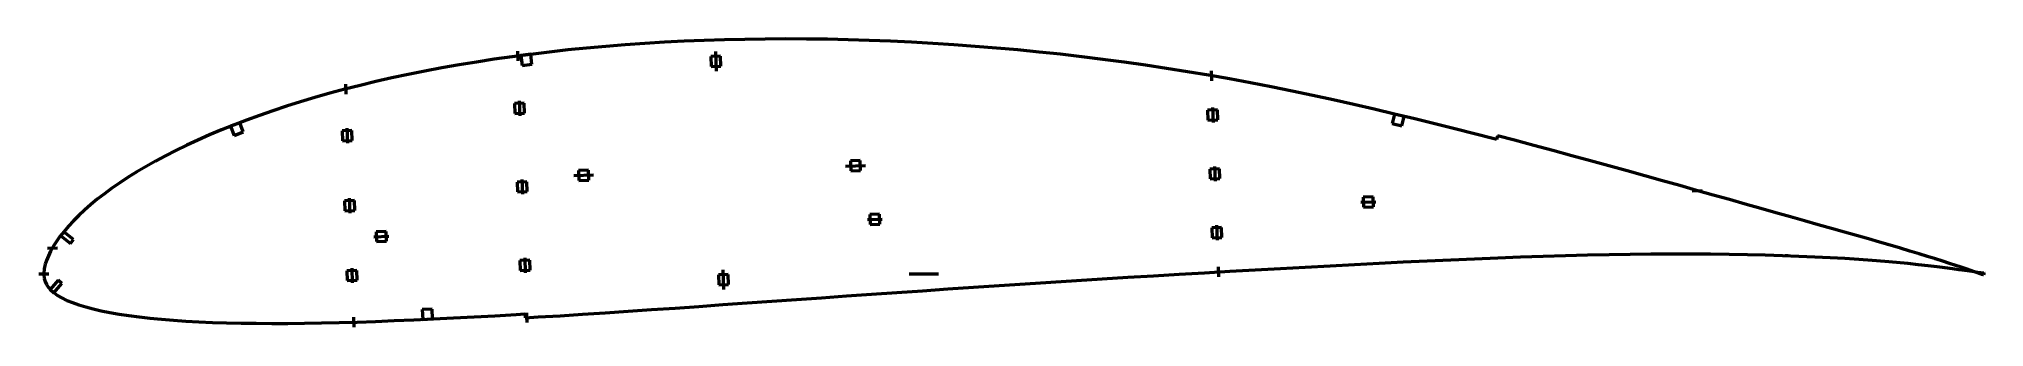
# Model space of a CAD drawing. Header units: metres. Extents: x -275 to 511, y -21 to 95.
import ezdxf

# ---------------------------------------------------------------- set-up
doc = ezdxf.new("R2010")
doc.units = ezdxf.units.M
for name, color, linetype, lineweight in [('FoilLayer', 1, 'Continuous', 50), ('StringerLayer', 1, 'Continuous', 50), ('SubLayer', 1, 'Continuous', 50)]:
    doc.layers.add(name, color=color, linetype=linetype, lineweight=lineweight)

msp = doc.modelspace()

# ---------------------------------------------------------------- linework, layer by layer
at = {"layer": 'FoilLayer'}
for p, q in [((1.94, 94.54), (-6.22, 94.28)), ((10.16, 94.72), (1.94, 94.54)), ((18.45, 94.84), (10.16, 94.72)), ((26.79, 94.89), (18.45, 94.84)), ((35.15, 94.86), (26.79, 94.89)), ((43.56, 94.75), (35.15, 94.86)), ((52, 94.56), (43.56, 94.75)), ((60.49, 94.3), (52, 94.56)), ((-91.1, 86.67), (-98.27, 85.58)), ((-83.81, 87.7), (-91.1, 86.67)), ((-76.43, 88.67), (-83.81, 87.7)), ((-68.96, 89.58), (-76.43, 88.67)), ((-61.4, 90.43), (-68.96, 89.58)), ((-53.76, 91.19), (-61.4, 90.43)), ((-46.04, 91.87), (-53.76, 91.19)), ((-38.22, 92.49), (-46.04, 91.87)), ((-30.31, 93.05), (-38.22, 92.49)), ((-22.34, 93.54), (-30.31, 93.05)), ((-14.31, 93.95), (-22.34, 93.54)), ((-6.22, 94.28), (-14.31, 93.95)), ((69.01, 93.97), (60.49, 94.3)), ((77.56, 93.57), (69.01, 93.97)), ((86.12, 93.1), (77.56, 93.57)), ((94.7, 92.54), (86.12, 93.1)), ((103.3, 91.9), (94.7, 92.54)), ((111.91, 91.2), (103.3, 91.9)), ((120.52, 90.43), (111.91, 91.2)), ((129.14, 89.59), (120.52, 90.43)), ((137.75, 88.68), (129.14, 89.59)), ((146.35, 87.68), (137.75, 88.68)), ((154.94, 86.61), (146.35, 87.68)), ((163.52, 85.47), (154.94, 86.61)), ((-132.47, 79.13), (-138.95, 77.67)), ((-125.85, 80.54), (-132.47, 79.13)), ((-119.12, 81.9), (-125.85, 80.54)), ((-112.27, 83.19), (-119.12, 81.9)), ((-105.32, 84.42), (-112.27, 83.19)), ((-98.27, 85.58), (-105.32, 84.42)), ((172.09, 84.27), (163.52, 85.47)), ((180.64, 82.99), (172.09, 84.27)), ((189.16, 81.64), (180.64, 82.99)), ((197.66, 80.22), (189.16, 81.64)), ((206.13, 78.73), (197.66, 80.22)), ((214.58, 77.16), (206.13, 78.73)), ((-163.59, 71.24), (-169.42, 69.51)), ((-157.61, 72.94), (-163.59, 71.24)), ((-151.51, 74.58), (-157.61, 72.94)), ((-145.29, 76.16), (-151.51, 74.58)), ((-138.95, 77.67), (-145.29, 76.16)), ((222.99, 75.54), (214.58, 77.16)), ((231.39, 73.86), (222.99, 75.54)), ((239.73, 72.12), (231.39, 73.86)), ((248.03, 70.31), (239.73, 72.12)), ((-186.07, 64.02), (-191.33, 62.1)), ((-180.66, 65.9), (-186.07, 64.02)), ((-175.11, 67.73), (-180.66, 65.9)), ((-169.42, 69.51), (-175.11, 67.73)), ((256.3, 68.44), (248.03, 70.31)), ((264.55, 66.53), (256.3, 68.44)), ((272.78, 64.57), (264.55, 66.53)), ((280.97, 62.61), (272.78, 64.57)), ((-206.26, 56.12), (-210.92, 54.07)), ((-201.44, 58.14), (-206.26, 56.12)), ((-196.46, 60.13), (-201.44, 58.14)), ((-191.33, 62.1), (-196.46, 60.13)), ((289.11, 60.62), (280.97, 62.61)), ((297.17, 58.61), (289.11, 60.62)), ((305.16, 56.58), (297.17, 58.61)), ((313.1, 54.53), (305.16, 56.58)), ((314.39, 55.79), (313.99, 54.29)), ((321.36, 53.96), (314.39, 55.79)), ((-223.98, 47.72), (-228.01, 45.57)), ((-219.77, 49.86), (-223.98, 47.72)), ((-215.42, 51.97), (-219.77, 49.86)), ((-210.92, 54.07), (-215.42, 51.97)), ((313.99, 54.29), (313.1, 54.53)), ((329.15, 51.89), (321.36, 53.96)), ((336.86, 49.82), (329.15, 51.89)), ((344.48, 47.74), (336.86, 49.82)), ((352.02, 45.67), (344.48, 47.74)), ((-235.58, 41.23), (-239.1, 39.03)), ((-231.89, 43.39), (-235.58, 41.23)), ((-228.01, 45.57), (-231.89, 43.39)), ((359.47, 43.63), (352.02, 45.67)), ((366.8, 41.61), (359.47, 43.63)), ((374.02, 39.61), (366.8, 41.61)), ((381.11, 37.63), (374.02, 39.61)), ((-248.71, 32.37), (-251.57, 30.16)), ((-245.67, 34.58), (-248.71, 32.37)), ((-242.46, 36.81), (-245.67, 34.58)), ((-239.1, 39.03), (-242.46, 36.81)), ((388.09, 35.67), (381.11, 37.63)), ((394.93, 33.75), (388.09, 35.67)), ((401.65, 31.87), (394.93, 33.75)), ((408.21, 30.03), (401.65, 31.87)), ((-256.74, 25.78), (-259.06, 23.59)), ((-254.24, 27.98), (-256.74, 25.78)), ((-251.57, 30.16), (-254.24, 27.98)), ((414.61, 28.23), (408.21, 30.03)), ((420.85, 26.47), (414.61, 28.23)), ((426.93, 24.74), (420.85, 26.47)), ((432.85, 23.08), (426.93, 24.74)), ((-265.03, 17.15), (-266.67, 15.06)), ((-263.21, 19.26), (-265.03, 17.15)), ((-261.22, 21.42), (-263.21, 19.26)), ((-259.06, 23.59), (-261.22, 21.42)), ((438.59, 21.46), (432.85, 23.08)), ((444.13, 19.89), (438.59, 21.46)), ((449.48, 18.37), (444.13, 19.89)), ((454.65, 16.9), (449.48, 18.37)), ((459.61, 15.49), (454.65, 16.9)), ((-270.48, 9.13), (-271.36, 7.34)), ((-269.39, 11.07), (-270.48, 9.13)), ((-268.12, 13.04), (-269.39, 11.07)), ((-266.67, 15.06), (-268.12, 13.04)), ((350.82, 7.72), (359.56, 7.9)), ((359.56, 7.9), (368.12, 8.01)), ((368.12, 8.01), (376.49, 8.09)), ((376.49, 8.09), (384.68, 8.15)), ((384.68, 8.15), (392.71, 8.16)), ((392.71, 8.16), (400.53, 8.1)), ((400.53, 8.1), (408.14, 8)), ((408.14, 8), (415.51, 7.86)), ((415.51, 7.86), (422.67, 7.7)), ((464.36, 14.14), (459.61, 15.49)), ((468.9, 12.83), (464.36, 14.14)), ((473.21, 11.57), (468.9, 12.83)), ((477.31, 10.36), (473.21, 11.57)), ((481.18, 9.21), (477.31, 10.36)), ((484.84, 8.1), (481.18, 9.21)), ((488.27, 7.05), (484.84, 8.1)), ((-273, 2.11), (-273.19, 0.24)), ((-273.19, 0.24), (-273.19, -0.19)), ((-272.63, 3.95), (-273, 2.11)), ((-272.12, 5.4), (-272.63, 3.95)), ((-271.36, 7.34), (-272.12, 5.4)), ((185.76, -0.12), (196.04, 0.48)), ((196.04, 0.48), (206.28, 1.09)), ((206.28, 1.09), (216.5, 1.68)), ((216.5, 1.68), (226.67, 2.23)), ((226.67, 2.23), (236.75, 2.77)), ((236.75, 2.77), (246.75, 3.3)), ((246.75, 3.3), (256.69, 3.85)), ((256.69, 3.85), (266.56, 4.36)), ((266.56, 4.36), (276.36, 4.83)), ((276.36, 4.83), (286.05, 5.28)), ((286.05, 5.28), (295.63, 5.73)), ((295.63, 5.73), (305.12, 6.16)), ((305.12, 6.16), (314.52, 6.55)), ((314.52, 6.55), (323.8, 6.89)), ((323.8, 6.89), (332.94, 7.19)), ((332.94, 7.19), (341.94, 7.47)), ((341.94, 7.47), (350.82, 7.72)), ((422.67, 7.7), (429.61, 7.49)), ((429.61, 7.49), (436.3, 7.24)), ((436.3, 7.24), (442.73, 6.95)), ((442.73, 6.95), (448.91, 6.65)), ((448.91, 6.65), (454.84, 6.32)), ((454.84, 6.32), (460.52, 5.96)), ((460.52, 5.96), (465.9, 5.55)), ((465.9, 5.55), (470.99, 5.13)), ((470.99, 5.13), (475.78, 4.72)), ((475.78, 4.72), (480.29, 4.3)), ((480.29, 4.3), (484.51, 3.88)), ((484.51, 3.88), (488.43, 3.44)), ((491.47, 6.06), (488.27, 7.05)), ((488.43, 3.44), (492.04, 3.02)), ((494.44, 5.12), (491.47, 6.06)), ((492.04, 3.02), (495.33, 2.6)), ((497.17, 4.24), (494.44, 5.12)), ((495.33, 2.6), (498.31, 2.21)), ((499.67, 3.43), (497.17, 4.24)), ((498.31, 2.21), (500.97, 1.85)), ((501.93, 2.68), (499.67, 3.43)), ((500.97, 1.85), (503.33, 1.51)), ((503.96, 2), (501.93, 2.68)), ((503.33, 1.51), (505.37, 1.22)), ((505.74, 1.41), (503.96, 2)), ((505.37, 1.22), (507.11, 0.97)), ((507.27, 0.88), (505.74, 1.41)), ((507.11, 0.97), (508.54, 0.76)), ((508.54, 0.44), (507.27, 0.88)), ((508.54, 0.76), (509.66, 0.59)), ((509.55, 0.09), (508.54, 0.44)), ((510.29, -0.17), (509.55, 0.09)), ((509.66, 0.59), (510.46, 0.46)), ((510.46, 0.46), (510.97, 0.39)), ((511.14, 0.36), (510.91, -0.39)), ((510.97, 0.39), (511.14, 0.36)), ((-273.19, -0.19), (-273.03, -1.88)), ((-273.03, -1.88), (-272.67, -3.09)), ((-272.67, -3.09), (-272.11, -4.26)), ((-272.11, -4.26), (-271.3, -5.43)), ((-271.3, -5.43), (-270.31, -6.57)), ((-270.31, -6.57), (-269.08, -7.68)), ((-269.08, -7.68), (-267.63, -8.72)), ((61.43, -8.17), (71.69, -7.46)), ((71.69, -7.46), (81.99, -6.77)), ((81.99, -6.77), (92.3, -6.07)), ((92.3, -6.07), (102.64, -5.36)), ((102.64, -5.36), (113.04, -4.65)), ((113.04, -4.65), (123.46, -3.97)), ((123.46, -3.97), (133.87, -3.32)), ((133.87, -3.32), (144.26, -2.66)), ((144.26, -2.66), (154.65, -2)), ((154.65, -2), (165.04, -1.34)), ((165.04, -1.34), (175.42, -0.72)), ((175.42, -0.72), (185.76, -0.12)), ((510.76, -0.33), (510.29, -0.17)), ((510.91, -0.39), (510.76, -0.33)), ((-267.63, -8.72), (-265.93, -9.71)), ((-265.93, -9.71), (-263.91, -10.66)), ((-263.91, -10.66), (-261.6, -11.58)), ((-261.6, -11.58), (-259.03, -12.48)), ((-259.03, -12.48), (-256.27, -13.34)), ((-256.27, -13.34), (-253.28, -14.14)), ((-253.28, -14.14), (-250.04, -14.87)), ((-250.04, -14.87), (-246.55, -15.56)), ((-246.55, -15.56), (-242.8, -16.21)), ((-55.42, -16.28), (-46.27, -15.66)), ((-46.27, -15.66), (-36.98, -15.02)), ((-36.98, -15.02), (-27.55, -14.39)), ((-27.55, -14.39), (-18.02, -13.76)), ((-18.02, -13.76), (-8.41, -13.09)), ((-8.41, -13.09), (1.31, -12.4)), ((1.31, -12.4), (11.14, -11.7)), ((11.14, -11.7), (21.07, -11)), ((21.07, -11), (31.07, -10.32)), ((31.07, -10.32), (41.11, -9.62)), ((41.11, -9.62), (51.23, -8.89)), ((51.23, -8.89), (61.43, -8.17)), ((-242.8, -16.21), (-238.86, -16.82)), ((-238.86, -16.82), (-234.71, -17.37)), ((-234.71, -17.37), (-230.32, -17.85)), ((-230.32, -17.85), (-225.68, -18.27)), ((-225.68, -18.27), (-220.81, -18.66)), ((-220.81, -18.66), (-215.74, -19.02)), ((-215.74, -19.02), (-210.49, -19.33)), ((-210.49, -19.33), (-205.02, -19.55)), ((-205.02, -19.55), (-199.34, -19.73)), ((-199.34, -19.73), (-193.42, -19.85)), ((-193.42, -19.85), (-187.31, -19.94)), ((-187.31, -19.94), (-181.01, -19.98)), ((-181.01, -19.98), (-174.54, -19.96)), ((-174.54, -19.96), (-167.84, -19.87)), ((-167.84, -19.87), (-160.93, -19.75)), ((-160.93, -19.75), (-153.82, -19.6)), ((-153.82, -19.6), (-146.57, -19.41)), ((-146.57, -19.41), (-139.13, -19.16)), ((-139.13, -19.16), (-131.51, -18.86)), ((-131.51, -18.86), (-123.69, -18.52)), ((-123.69, -18.52), (-115.69, -18.16)), ((-115.69, -18.16), (-107.55, -17.78)), ((-107.55, -17.78), (-99.28, -17.35)), ((-99.28, -17.35), (-90.83, -16.87)), ((-90.83, -16.87), (-82.21, -16.36)), ((-82.21, -16.36), (-78.74, -16.15)), ((-78.74, -16.15), (-78.65, -17.7)), ((-78.65, -17.7), (-73.34, -17.38)), ((-73.34, -17.38), (-64.44, -16.85)), ((-64.44, -16.85), (-55.42, -16.28))]:
    msp.add_line(p, q, dxfattribs=at)
at = {"layer": 'StringerLayer'}
for p, q in [((-76.38, 88.68), (-80.35, 88.16)), ((-80.35, 88.16), (-79.82, 84.19)), ((-75.86, 84.72), (-76.38, 88.68)), ((-79.82, 84.19), (-75.86, 84.72)), ((272.78, 64.57), (271.84, 60.69)), ((276.67, 63.64), (272.78, 64.57)), ((275.73, 59.75), (276.67, 63.64)), ((-193.98, 61.08), (-197.72, 59.65)), ((-197.72, 59.65), (-196.29, 55.92)), ((-196.29, 55.92), (-192.55, 57.35)), ((-192.55, 57.35), (-193.98, 61.08)), ((271.84, 60.69), (275.73, 59.75)), ((-265.13, 17.01), (-266.37, 15.44)), ((-261.2, 13.93), (-265.13, 17.01)), ((-266.37, 15.44), (-262.44, 12.35)), ((-262.44, 12.35), (-261.2, 13.93)), ((-267.36, -2.5), (-270.68, -6.24)), ((-270.68, -6.24), (-269.18, -7.57)), ((-269.18, -7.57), (-265.86, -3.83)), ((-265.86, -3.83), (-267.36, -2.5)), ((-116.2, -14.18), (-120.2, -14.36)), ((-120.2, -14.36), (-120.02, -18.35)), ((-116.03, -18.18), (-116.2, -14.18)), ((-120.02, -18.35), (-116.03, -18.18))]:
    msp.add_line(p, q, dxfattribs=at)
at = {"layer": 'SubLayer'}
for p, q in [((-81.73, 89.98), (-81.59, 85.99)), ((0.39, 87.92), (-3.61, 87.78)), ((-3.61, 87.78), (-3.47, 83.78)), ((-1.68, 89.84), (-1.4, 81.85)), ((0.53, 83.92), (0.39, 87.92)), ((-3.47, 83.78), (0.53, 83.92)), ((198.72, 82.02), (198.86, 78.02)), ((-151.31, 76.65), (-151.17, 72.65)), ((-79, 68.93), (-82.99, 68.79)), ((-82.99, 68.79), (-82.85, 64.79)), ((-82.85, 64.79), (-78.86, 64.93)), ((-81.03, 69.85), (-80.82, 63.86)), ((-78.86, 64.93), (-79, 68.93)), ((201.27, 66.24), (197.27, 66.11)), ((197.27, 66.11), (197.41, 62.11)), ((199.23, 67.17), (199.44, 61.18)), ((201.41, 62.25), (201.27, 66.24)), ((-148.65, 57.9), (-152.65, 57.76)), ((-152.65, 57.76), (-152.51, 53.76)), ((-150.69, 58.83), (-150.48, 52.83)), ((-148.51, 53.9), (-148.65, 57.9)), ((197.41, 62.11), (201.41, 62.25)), ((-152.51, 53.76), (-148.51, 53.9)), ((-58.93, 39.71), (-50.94, 39.99)), ((-53.01, 41.92), (-57, 41.78)), ((-57, 41.78), (-56.86, 37.78)), ((-52.87, 37.92), (-53.01, 41.92)), ((50.94, 43.55), (58.93, 43.83)), ((56.86, 45.75), (52.87, 45.62)), ((52.87, 45.62), (53.01, 41.62)), ((53.01, 41.62), (57, 41.76)), ((57, 41.76), (56.86, 45.75)), ((202.1, 42.48), (198.1, 42.34)), ((198.1, 42.34), (198.24, 38.34)), ((200.06, 43.41), (200.27, 37.41)), ((202.24, 38.48), (202.1, 42.48)), ((-77.89, 37.23), (-81.89, 37.09)), ((-81.89, 37.09), (-81.75, 33.1)), ((-81.75, 33.1), (-77.75, 33.23)), ((-79.92, 38.16), (-79.71, 32.17)), ((-77.75, 33.23), (-77.89, 37.23)), ((-56.86, 37.78), (-52.87, 37.92)), ((198.24, 38.34), (202.24, 38.48)), ((393.19, 33.61), (397.18, 33.75)), ((-147.67, 29.67), (-151.67, 29.53)), ((-151.67, 29.53), (-151.53, 25.53)), ((-151.53, 25.53), (-147.53, 25.67)), ((-149.7, 30.6), (-149.49, 24.6)), ((-147.53, 25.67), (-147.67, 29.67)), ((64.66, 24.14), (60.66, 24)), ((60.66, 24), (60.8, 20.01)), ((64.8, 20.14), (64.66, 24.14)), ((259.2, 28.93), (265.2, 29.14)), ((264.13, 31.11), (260.13, 30.97)), ((260.13, 30.97), (260.27, 26.97)), ((260.27, 26.97), (264.27, 27.11)), ((264.27, 27.11), (264.13, 31.11)), ((-134.82, 17.18), (-138.82, 17.04)), ((-138.82, 17.04), (-138.68, 13.04)), ((-134.68, 13.18), (-134.82, 17.18)), ((59.73, 21.97), (65.73, 22.18)), ((60.8, 20.01), (64.8, 20.14)), ((202.93, 18.72), (198.93, 18.58)), ((198.93, 18.58), (199.07, 14.58)), ((200.89, 19.65), (201.1, 13.65)), ((203.07, 14.72), (202.93, 18.72)), ((434.2, 22.18), (434.48, 23.14)), ((-271.73, 10.39), (-267.73, 10.53)), ((-139.75, 15), (-133.75, 15.21)), ((-138.68, 13.04), (-134.68, 13.18)), ((199.07, 14.58), (203.07, 14.72)), ((431.36, 6.93), (431.45, 7.92)), ((472.66, 11.21), (472.96, 12.17)), ((-275.19, 0), (-271.19, 0)), ((-146.68, 1.44), (-150.68, 1.3)), ((-150.68, 1.3), (-150.54, -2.7)), ((-148.72, 2.37), (-148.51, -3.63)), ((-146.54, -2.56), (-146.68, 1.44)), ((-76.78, 5.54), (-80.78, 5.4)), ((-80.78, 5.4), (-80.64, 1.4)), ((-80.64, 1.4), (-76.64, 1.54)), ((-78.82, 6.47), (-78.61, 0.47)), ((-76.64, 1.54), (-76.78, 5.54)), ((1.68, -6.31), (1.4, 1.69)), ((76.62, 0), (88.49, 0)), ((201.48, 2.81), (201.62, -1.19)), ((471.33, 4.6), (471.45, 5.6)), ((491.23, 2.61), (491.38, 3.6)), ((491.81, 5.43), (492.1, 6.38)), ((-150.54, -2.7), (-146.54, -2.56)), ((3.47, -0.24), (-0.53, -0.38)), ((-0.53, -0.38), (-0.39, -4.38)), ((-0.39, -4.38), (3.61, -4.24)), ((3.61, -4.24), (3.47, -0.24)), ((-78.04, -15.66), (-77.9, -19.66)), ((-148.02, -17.45), (-147.88, -21.45))]:
    msp.add_line(p, q, dxfattribs=at)

doc.saveas('drawing.dxf')
